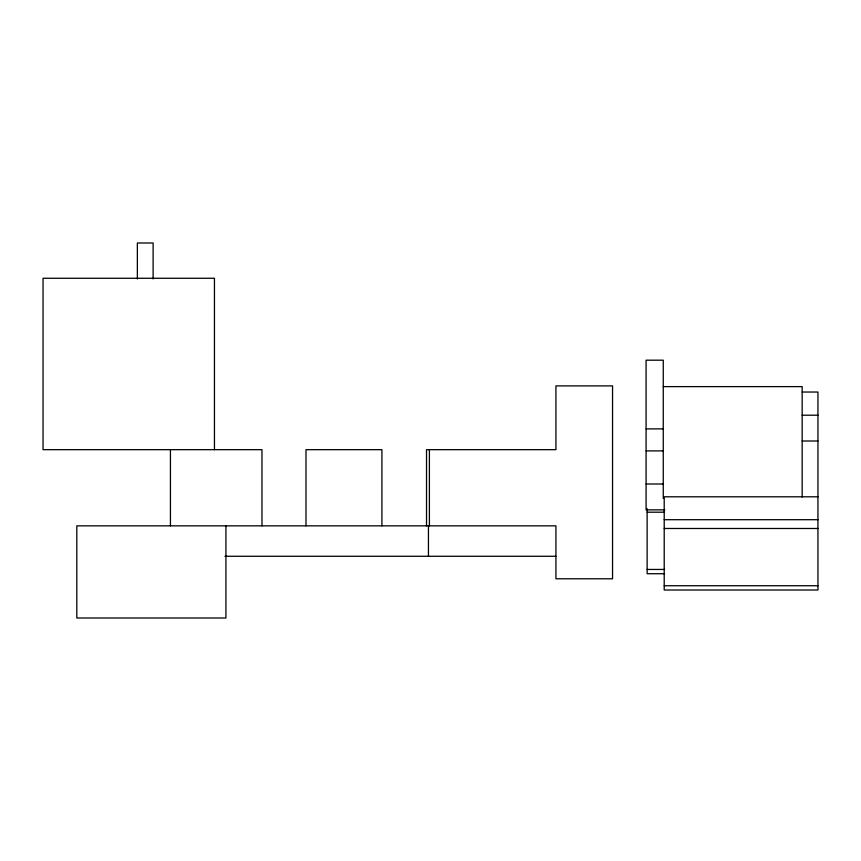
<?xml version="1.0" encoding="UTF-8"?>
<svg xmlns="http://www.w3.org/2000/svg" width="861" height="861" viewBox="0 0 861 861"><rect width="100%" height="100%" fill="white"/><g stroke="black" fill="none" stroke-linecap="round" stroke-linejoin="round"><path stroke-width="1.29" d="M663.261 386.621L802.161 386.621L802.161 497.055M802.161 392.035L817.95 392.035L817.95 590.011L664.208 590.011L664.208 496.797L817.95 496.797M802.161 415.206L817.95 415.206M646.084 428.886L663.261 428.886M802.161 441.004L817.95 441.004M646.084 450.895L663.261 450.895M646.084 484L663.261 484M664.886 509.852L646.084 509.852L646.084 360.189L663.261 360.189L663.261 498.379M647.138 512.198L664.52 512.198M664.208 519.7L817.95 519.7M664.208 528.482L817.95 528.482M224.958 556.271L555.926 556.271M647.138 569.444L664.52 569.444M664.52 573.717L647.138 573.717L647.138 508.636M664.208 585.738L817.95 585.738M429.402 449.668L429.402 525.845M428.444 525.845L428.444 556.271M426.529 525.845L426.529 449.668L555.926 449.668L555.926 385.889L612.548 385.889L612.548 578.786L555.926 578.786L555.926 525.845L76.812 525.845L76.812 618.004L225.926 618.004L225.926 525.845M381.918 525.845L381.918 449.668L305.989 449.668L305.989 525.845M261.981 525.845L261.981 449.668L43.05 449.668L43.05 278.264L214.454 278.264L214.454 449.668M170.435 449.668L170.435 525.845M153.118 278.953L153.118 242.996L137.362 242.996L137.362 278.953"/></g></svg>
